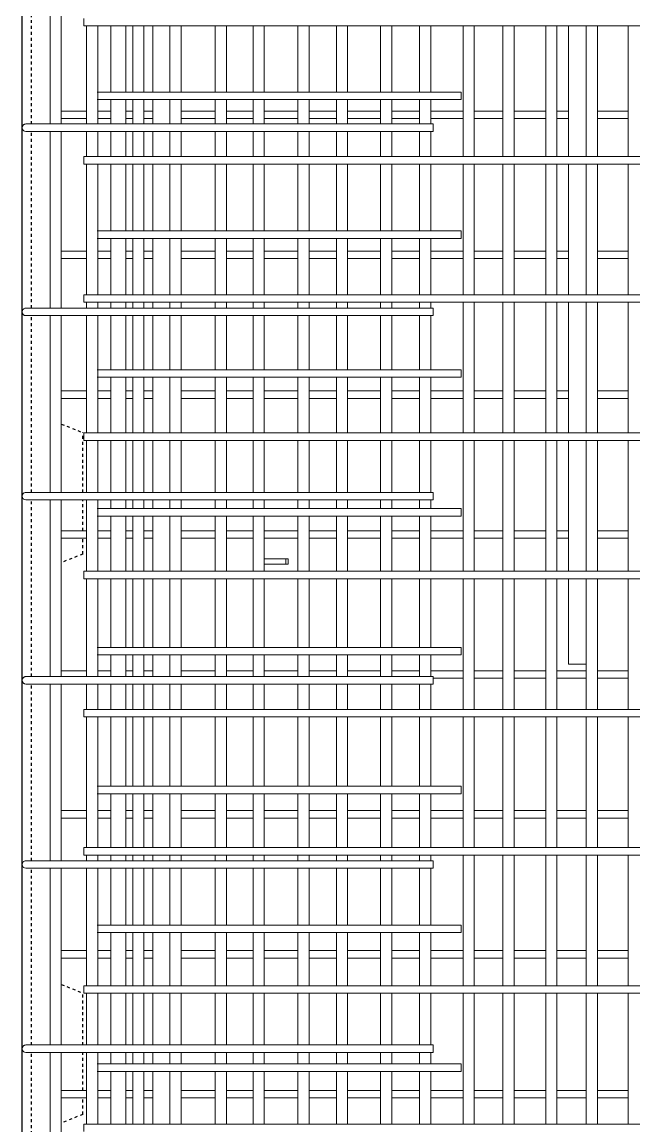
# Model space of a CAD drawing. Header units: millimetres. Extents: x -22025 to -1429, y -2879 to 29261.
# Drawn here: x -20245 to -19590, y 1601 to 2783 of the extents above; entities that cross this region are included whole.
import ezdxf

# ---------------------------------------------------------------- set-up
doc = ezdxf.new("R2010")
doc.units = ezdxf.units.MM
doc.linetypes.add('Dash', pattern=[6.36, 3.18, -3.18])
for name, color, linetype, lineweight in [('A-GENM', 13, 'Continuous', 18), ('A-WALL', 113, 'Continuous', 25), ('A-WALL-HDLN', 110, 'Dash', 25), ('S-RBAR', 171, 'Continuous', 18)]:
    doc.layers.add(name, color=color, linetype=linetype, lineweight=lineweight)

# ---------------------------------------------------------------- blocks, each defined once
blk = doc.blocks.new('RR spread anchor face based - RR-SA-1_4-160-V1-Elevation Front Copy 1')
at = {"layer": 'A-GENM'}
for p, q in [((-19985.3, -447), (-19962.1, -447)), ((-19962.1, -447), (-19959.6, -447)), ((-19962.1, -453), (-19962.1, -447)), ((-19959.6, -447), (-19959.6, -453)), ((-19962.1, -453), (-19985.3, -453)), ((-19959.6, -453), (-19962.1, -453))]:
    blk.add_line(p, q, dxfattribs=at)

msp = doc.modelspace()

# ---------------------------------------------------------------- linework, layer by layer
at = {"layer": 'A-WALL'}
msp.add_line((-20244.5695, -1395), (-20244.5695, 7660), dxfattribs=at)
at = {"layer": 'A-WALL-HDLN'}
for p, q in [((-20234.56692, 2673.44444), (-20234.56692, 2862.66667)), ((-20234.56692, 2476.22222), (-20234.56692, 2665.44444)), ((-20234.56692, 2279), (-20234.56692, 2468.22222)), ((-20202.5695, 2352.19023), (-20179.5695, 2342.99023)), ((-20179.5695, 2279), (-20179.5695, 2342.99023)), ((-20234.56692, 2081.77778), (-20234.56692, 2271)), ((-20179.5695, 2237.80277), (-20179.5695, 2271)), ((-20179.5695, 2212.99023), (-20179.5695, 2229.80277)), ((-20179.5695, 2212.99023), (-20202.5695, 2203.79023)), ((-20234.56692, 1884.55556), (-20234.56692, 2073.77778)), ((-20234.56692, 1687.33333), (-20234.56692, 1876.55556)), ((-20202.5695, 1752.19023), (-20179.5695, 1742.99023)), ((-20179.5695, 1687.33333), (-20179.5695, 1742.99023)), ((-20234.56692, 1490.11111), (-20234.56692, 1679.33333)), ((-20179.5695, 1638.66897), (-20179.5695, 1679.33333)), ((-20179.5695, 1612.99023), (-20179.5695, 1630.66897)), ((-20179.5695, 1612.99023), (-20202.5695, 1603.79023))]:
    msp.add_line(p, q, dxfattribs=at)
at = {"layer": 'S-RBAR'}
for p, q in [((-20214.5695, 2673.44444), (-20214.5695, 2862.66667)), ((-20202.5695, 2673.44444), (-20202.5695, 2862.66667)), ((-20178.38411, 2786.54098), (-20178.38411, 2778.54098)), ((-19004.5695, 2778.54098), (-20178.38411, 2778.54098)), ((-20175.5695, 2673.44444), (-20175.5695, 2778.54098)), ((-20163.5695, 2673.44444), (-20163.5695, 2778.54098)), ((-20149.5695, 2707.53967), (-20149.5695, 2778.54098)), ((-20133.5695, 2707.53967), (-20133.5695, 2778.54098)), ((-20126.14093, 2707.53967), (-20126.14093, 2778.54098)), ((-20114.14093, 2707.53967), (-20114.14093, 2778.54098)), ((-20104.5695, 2707.53967), (-20104.5695, 2778.54098)), ((-20086.41565, 2707.53967), (-20086.41565, 2778.54098)), ((-20074.41565, 2707.53967), (-20074.41565, 2778.54098)), ((-20037.71235, 2707.53967), (-20037.71235, 2778.54098)), ((-20025.71235, 2707.53967), (-20025.71235, 2778.54098)), ((-19997.26181, 2707.53967), (-19997.26181, 2778.54098)), ((-19985.26181, 2707.53967), (-19985.26181, 2778.54098)), ((-19949.28378, 2707.53967), (-19949.28378, 2778.54098)), ((-19937.28378, 2707.53967), (-19937.28378, 2778.54098)), ((-19908.10796, 2707.53967), (-19908.10796, 2778.54098)), ((-19896.10796, 2707.53967), (-19896.10796, 2778.54098)), ((-19860.85521, 2707.53967), (-19860.85521, 2778.54098)), ((-19848.85521, 2707.53967), (-19848.85521, 2778.54098)), ((-19818.95411, 2707.53967), (-19818.95411, 2778.54098)), ((-19806.95411, 2707.53967), (-19806.95411, 2778.54098)), ((-19772.42664, 2638.55738), (-19772.42664, 2778.54098)), ((-19760.42664, 2638.55738), (-19760.42664, 2778.54098)), ((-19729.80027, 2638.55738), (-19729.80027, 2778.54098)), ((-19717.80027, 2638.55738), (-19717.80027, 2778.54098)), ((-19683.99807, 2638.55738), (-19683.99807, 2778.54098)), ((-19671.99807, 2638.55738), (-19671.99807, 2778.54098)), ((-19659.679, 2778.54098), (-19659.679, 2638.55738)), ((-19640.64642, 2638.55738), (-19640.64642, 2778.54098)), ((-19628.64642, 2638.55738), (-19628.64642, 2778.54098)), ((-19595.5695, 2638.55738), (-19595.5695, 2778.54098)), ((-20164.07475, 2707.53967), (-20134.5695, 2707.53967)), ((-19774.5695, 2707.53967), (-20134.5695, 2707.53967)), ((-19774.5695, 2707.53967), (-19774.5695, 2699.53967)), ((-20164.07475, 2699.53967), (-20134.5695, 2699.53967)), ((-20149.5695, 2673.44444), (-20149.5695, 2699.53967)), ((-19774.5695, 2699.53967), (-20134.5695, 2699.53967)), ((-20133.5695, 2673.44444), (-20133.5695, 2699.53967)), ((-20126.14093, 2673.44444), (-20126.14093, 2699.53967)), ((-20114.14093, 2673.44444), (-20114.14093, 2699.53967)), ((-20104.5695, 2673.44444), (-20104.5695, 2699.53967)), ((-20086.41565, 2673.44444), (-20086.41565, 2699.53967)), ((-20074.41565, 2673.44444), (-20074.41565, 2699.53967)), ((-20037.71235, 2673.44444), (-20037.71235, 2699.53967)), ((-20025.71235, 2673.44444), (-20025.71235, 2699.53967)), ((-19997.26181, 2673.44444), (-19997.26181, 2699.53967)), ((-19985.26181, 2673.44444), (-19985.26181, 2699.53967)), ((-19949.28378, 2673.44444), (-19949.28378, 2699.53967)), ((-19937.28378, 2673.44444), (-19937.28378, 2699.53967)), ((-19908.10796, 2673.44444), (-19908.10796, 2699.53967)), ((-19896.10796, 2673.44444), (-19896.10796, 2699.53967)), ((-19860.85521, 2673.44444), (-19860.85521, 2699.53967)), ((-19848.85521, 2673.44444), (-19848.85521, 2699.53967)), ((-19818.95411, 2673.44444), (-19818.95411, 2699.53967)), ((-19806.95411, 2673.44444), (-19806.95411, 2699.53967)), ((-20175.77315, 2687.15311), (-20202.5695, 2687.15311)), ((-20149.5695, 2687.15311), (-20163.5695, 2687.15311)), ((-20126.14093, 2687.15311), (-20133.5695, 2687.15311)), ((-20104.5695, 2687.15311), (-20114.14093, 2687.15311)), ((-20037.71235, 2687.15311), (-20074.41565, 2687.15311)), ((-19997.26181, 2687.15311), (-20025.71235, 2687.15311)), ((-19949.28378, 2687.15311), (-19985.26181, 2687.15311)), ((-19908.10796, 2687.15311), (-19937.28378, 2687.15311)), ((-19860.85521, 2687.15311), (-19896.10796, 2687.15311)), ((-19818.95411, 2687.15311), (-19848.85521, 2687.15311)), ((-19772.42664, 2687.15311), (-19806.95411, 2687.15311)), ((-19729.80027, 2687.15311), (-19760.42664, 2687.15311)), ((-19683.99807, 2687.15311), (-19717.80027, 2687.15311)), ((-19659.679, 2687.15311), (-19671.99807, 2687.15311)), ((-19595.5695, 2687.15311), (-19628.64642, 2687.15311)), ((-20240.5695, 2673.44444), (-20220.5695, 2673.44444)), ((-19804.5695, 2673.44444), (-20220.5695, 2673.44444)), ((-20175.77315, 2679.15311), (-20202.5695, 2679.15311)), ((-20149.5695, 2679.15311), (-20163.5695, 2679.15311)), ((-20126.14093, 2679.15311), (-20133.5695, 2679.15311)), ((-20104.5695, 2679.15311), (-20114.14093, 2679.15311)), ((-20037.71235, 2679.15311), (-20074.41565, 2679.15311)), ((-19997.26181, 2679.15311), (-20025.71235, 2679.15311)), ((-19949.28378, 2679.15311), (-19985.26181, 2679.15311)), ((-19908.10796, 2679.15311), (-19937.28378, 2679.15311)), ((-19860.85521, 2679.15311), (-19896.10796, 2679.15311)), ((-19818.95411, 2679.15311), (-19848.85521, 2679.15311)), ((-19772.42664, 2679.15311), (-19806.95411, 2679.15311)), ((-19804.5695, 2673.44444), (-19804.5695, 2665.44444)), ((-19729.80027, 2679.15311), (-19760.42664, 2679.15311)), ((-19683.99807, 2679.15311), (-19717.80027, 2679.15311)), ((-19659.679, 2679.15311), (-19671.99807, 2679.15311)), ((-19595.5695, 2679.15311), (-19628.64642, 2679.15311)), ((-20240.5695, 2665.44444), (-20220.5695, 2665.44444)), ((-19804.5695, 2665.44444), (-20220.5695, 2665.44444)), ((-20214.5695, 2476.22222), (-20214.5695, 2665.44444)), ((-20202.5695, 2476.22222), (-20202.5695, 2665.44444)), ((-20175.5695, 2638.55738), (-20175.5695, 2665.44444)), ((-20163.5695, 2638.55738), (-20163.5695, 2665.44444)), ((-20149.5695, 2638.55738), (-20149.5695, 2665.44444)), ((-20133.5695, 2638.55738), (-20133.5695, 2665.44444)), ((-20126.14093, 2638.55738), (-20126.14093, 2665.44444)), ((-20114.14093, 2638.55738), (-20114.14093, 2665.44444)), ((-20104.5695, 2638.55738), (-20104.5695, 2665.44444)), ((-20086.41565, 2638.55738), (-20086.41565, 2665.44444)), ((-20074.41565, 2638.55738), (-20074.41565, 2665.44444)), ((-20037.71235, 2638.55738), (-20037.71235, 2665.44444)), ((-20025.71235, 2638.55738), (-20025.71235, 2665.44444)), ((-19997.26181, 2638.55738), (-19997.26181, 2665.44444)), ((-19985.26181, 2638.55738), (-19985.26181, 2665.44444)), ((-19949.28378, 2638.55738), (-19949.28378, 2665.44444)), ((-19937.28378, 2638.55738), (-19937.28378, 2665.44444)), ((-19908.10796, 2638.55738), (-19908.10796, 2665.44444)), ((-19896.10796, 2638.55738), (-19896.10796, 2665.44444)), ((-19860.85521, 2638.55738), (-19860.85521, 2665.44444)), ((-19848.85521, 2638.55738), (-19848.85521, 2665.44444)), ((-19818.95411, 2638.55738), (-19818.95411, 2665.44444)), ((-19806.95411, 2638.55738), (-19806.95411, 2665.44444)), ((-19004.5695, 2638.55738), (-20178.38411, 2638.55738)), ((-20178.38411, 2638.55738), (-20178.38411, 2630.55738)), ((-19004.5695, 2630.55738), (-20178.38411, 2630.55738)), ((-20175.5695, 2490.57377), (-20175.5695, 2630.55738)), ((-20163.5695, 2490.57377), (-20163.5695, 2630.55738)), ((-20149.5695, 2558.89854), (-20149.5695, 2630.55738)), ((-20133.5695, 2558.89854), (-20133.5695, 2630.55738)), ((-20126.14093, 2558.89854), (-20126.14093, 2630.55738)), ((-20114.14093, 2558.89854), (-20114.14093, 2630.55738)), ((-20104.5695, 2558.89854), (-20104.5695, 2630.55738)), ((-20086.41565, 2558.89854), (-20086.41565, 2630.55738)), ((-20074.41565, 2558.89854), (-20074.41565, 2630.55738)), ((-20037.71235, 2558.89854), (-20037.71235, 2630.55738)), ((-20025.71235, 2558.89854), (-20025.71235, 2630.55738)), ((-19997.26181, 2558.89854), (-19997.26181, 2630.55738)), ((-19985.26181, 2558.89854), (-19985.26181, 2630.55738)), ((-19949.28378, 2558.89854), (-19949.28378, 2630.55738)), ((-19937.28378, 2558.89854), (-19937.28378, 2630.55738)), ((-19908.10796, 2558.89854), (-19908.10796, 2630.55738)), ((-19896.10796, 2558.89854), (-19896.10796, 2630.55738)), ((-19860.85521, 2558.89854), (-19860.85521, 2630.55738)), ((-19848.85521, 2558.89854), (-19848.85521, 2630.55738)), ((-19818.95411, 2558.89854), (-19818.95411, 2630.55738)), ((-19806.95411, 2558.89854), (-19806.95411, 2630.55738)), ((-19772.42664, 2490.57377), (-19772.42664, 2630.55738)), ((-19760.42664, 2490.57377), (-19760.42664, 2630.55738)), ((-19729.80027, 2490.57377), (-19729.80027, 2630.55738)), ((-19717.80027, 2490.57377), (-19717.80027, 2630.55738)), ((-19683.99807, 2490.57377), (-19683.99807, 2630.55738)), ((-19671.99807, 2490.57377), (-19671.99807, 2630.55738)), ((-19659.679, 2630.55738), (-19659.679, 2490.57377)), ((-19640.64642, 2490.57377), (-19640.64642, 2630.55738)), ((-19628.64642, 2490.57377), (-19628.64642, 2630.55738)), ((-19595.5695, 2490.57377), (-19595.5695, 2630.55738)), ((-20164.07475, 2558.89854), (-20134.5695, 2558.89854)), ((-19774.5695, 2558.89854), (-20134.5695, 2558.89854)), ((-19774.5695, 2558.89854), (-19774.5695, 2550.89854)), ((-20164.07475, 2550.89854), (-20134.5695, 2550.89854)), ((-20149.5695, 2490.57377), (-20149.5695, 2550.89854)), ((-19774.5695, 2550.89854), (-20134.5695, 2550.89854)), ((-20133.5695, 2490.57377), (-20133.5695, 2550.89854)), ((-20126.14093, 2490.57377), (-20126.14093, 2550.89854)), ((-20114.14093, 2490.57377), (-20114.14093, 2550.89854)), ((-20104.5695, 2490.57377), (-20104.5695, 2550.89854)), ((-20086.41565, 2490.57377), (-20086.41565, 2550.89854)), ((-20074.41565, 2490.57377), (-20074.41565, 2550.89854)), ((-20037.71235, 2490.57377), (-20037.71235, 2550.89854)), ((-20025.71235, 2490.57377), (-20025.71235, 2550.89854)), ((-19997.26181, 2490.57377), (-19997.26181, 2550.89854)), ((-19985.26181, 2490.57377), (-19985.26181, 2550.89854)), ((-19949.28378, 2490.57377), (-19949.28378, 2550.89854)), ((-19937.28378, 2490.57377), (-19937.28378, 2550.89854)), ((-19908.10796, 2490.57377), (-19908.10796, 2550.89854)), ((-19896.10796, 2490.57377), (-19896.10796, 2550.89854)), ((-19860.85521, 2490.57377), (-19860.85521, 2550.89854)), ((-19848.85521, 2490.57377), (-19848.85521, 2550.89854)), ((-19818.95411, 2490.57377), (-19818.95411, 2550.89854)), ((-19806.95411, 2490.57377), (-19806.95411, 2550.89854)), ((-20175.77315, 2537.36966), (-20202.5695, 2537.36966)), ((-20175.77315, 2529.36966), (-20202.5695, 2529.36966)), ((-20149.5695, 2537.36966), (-20163.5695, 2537.36966)), ((-20149.5695, 2529.36966), (-20163.5695, 2529.36966)), ((-20126.14093, 2537.36966), (-20133.5695, 2537.36966)), ((-20126.14093, 2529.36966), (-20133.5695, 2529.36966)), ((-20104.5695, 2537.36966), (-20114.14093, 2537.36966)), ((-20104.5695, 2529.36966), (-20114.14093, 2529.36966)), ((-20037.71235, 2537.36966), (-20074.41565, 2537.36966)), ((-20037.71235, 2529.36966), (-20074.41565, 2529.36966)), ((-19997.26181, 2537.36966), (-20025.71235, 2537.36966)), ((-19997.26181, 2529.36966), (-20025.71235, 2529.36966)), ((-19949.28378, 2537.36966), (-19985.26181, 2537.36966)), ((-19949.28378, 2529.36966), (-19985.26181, 2529.36966)), ((-19908.10796, 2537.36966), (-19937.28378, 2537.36966)), ((-19908.10796, 2529.36966), (-19937.28378, 2529.36966)), ((-19860.85521, 2537.36966), (-19896.10796, 2537.36966)), ((-19860.85521, 2529.36966), (-19896.10796, 2529.36966)), ((-19818.95411, 2537.36966), (-19848.85521, 2537.36966)), ((-19818.95411, 2529.36966), (-19848.85521, 2529.36966)), ((-19772.42664, 2537.36966), (-19806.95411, 2537.36966)), ((-19772.42664, 2529.36966), (-19806.95411, 2529.36966)), ((-19729.80027, 2537.36966), (-19760.42664, 2537.36966)), ((-19729.80027, 2529.36966), (-19760.42664, 2529.36966)), ((-19683.99807, 2537.36966), (-19717.80027, 2537.36966)), ((-19683.99807, 2529.36966), (-19717.80027, 2529.36966)), ((-19659.679, 2537.36966), (-19671.99807, 2537.36966)), ((-19659.679, 2529.36966), (-19671.99807, 2529.36966)), ((-19595.5695, 2537.36966), (-19628.64642, 2537.36966)), ((-19595.5695, 2529.36966), (-19628.64642, 2529.36966)), ((-19004.5695, 2490.57377), (-20178.38411, 2490.57377)), ((-20178.38411, 2490.57377), (-20178.38411, 2482.57377)), ((-19004.5695, 2482.57377), (-20178.38411, 2482.57377)), ((-20175.5695, 2476.22222), (-20175.5695, 2482.57377)), ((-20163.5695, 2476.22222), (-20163.5695, 2482.57377)), ((-20149.5695, 2476.22222), (-20149.5695, 2482.57377)), ((-20133.5695, 2476.22222), (-20133.5695, 2482.57377)), ((-20126.14093, 2476.22222), (-20126.14093, 2482.57377)), ((-20114.14093, 2476.22222), (-20114.14093, 2482.57377)), ((-20104.5695, 2476.22222), (-20104.5695, 2482.57377)), ((-20086.41565, 2476.22222), (-20086.41565, 2482.57377)), ((-20074.41565, 2476.22222), (-20074.41565, 2482.57377)), ((-20037.71235, 2476.22222), (-20037.71235, 2482.57377)), ((-20025.71235, 2476.22222), (-20025.71235, 2482.57377)), ((-19997.26181, 2476.22222), (-19997.26181, 2482.57377)), ((-19985.26181, 2476.22222), (-19985.26181, 2482.57377)), ((-19949.28378, 2476.22222), (-19949.28378, 2482.57377)), ((-19937.28378, 2476.22222), (-19937.28378, 2482.57377)), ((-19908.10796, 2476.22222), (-19908.10796, 2482.57377)), ((-19896.10796, 2476.22222), (-19896.10796, 2482.57377)), ((-19860.85521, 2476.22222), (-19860.85521, 2482.57377)), ((-19848.85521, 2476.22222), (-19848.85521, 2482.57377)), ((-19818.95411, 2476.22222), (-19818.95411, 2482.57377)), ((-19806.95411, 2476.22222), (-19806.95411, 2482.57377)), ((-19772.42664, 2342.59016), (-19772.42664, 2482.57377)), ((-19760.42664, 2342.59016), (-19760.42664, 2482.57377)), ((-19729.80027, 2342.59016), (-19729.80027, 2482.57377)), ((-19717.80027, 2342.59016), (-19717.80027, 2482.57377)), ((-19683.99807, 2342.59016), (-19683.99807, 2482.57377)), ((-19671.99807, 2342.59016), (-19671.99807, 2482.57377)), ((-19659.679, 2482.57377), (-19659.679, 2342.59016)), ((-19640.64642, 2342.59016), (-19640.64642, 2482.57377)), ((-19628.64642, 2342.59016), (-19628.64642, 2482.57377)), ((-19595.5695, 2342.59016), (-19595.5695, 2482.57377)), ((-20240.5695, 2476.22222), (-20220.5695, 2476.22222)), ((-19804.5695, 2476.22222), (-20220.5695, 2476.22222)), ((-19804.5695, 2476.22222), (-19804.5695, 2468.22222)), ((-20240.5695, 2468.22222), (-20220.5695, 2468.22222)), ((-19804.5695, 2468.22222), (-20220.5695, 2468.22222)), ((-20214.5695, 2279), (-20214.5695, 2468.22222)), ((-20202.5695, 2279), (-20202.5695, 2468.22222)), ((-20175.5695, 2342.59016), (-20175.5695, 2468.22222)), ((-20163.5695, 2342.59016), (-20163.5695, 2468.22222)), ((-20149.5695, 2410.25741), (-20149.5695, 2468.22222)), ((-20133.5695, 2410.25741), (-20133.5695, 2468.22222)), ((-20126.14093, 2410.25741), (-20126.14093, 2468.22222)), ((-20114.14093, 2410.25741), (-20114.14093, 2468.22222)), ((-20104.5695, 2410.25741), (-20104.5695, 2468.22222)), ((-20086.41565, 2410.25741), (-20086.41565, 2468.22222)), ((-20074.41565, 2410.25741), (-20074.41565, 2468.22222)), ((-20037.71235, 2410.25741), (-20037.71235, 2468.22222)), ((-20025.71235, 2410.25741), (-20025.71235, 2468.22222)), ((-19997.26181, 2410.25741), (-19997.26181, 2468.22222)), ((-19985.26181, 2410.25741), (-19985.26181, 2468.22222)), ((-19949.28378, 2410.25741), (-19949.28378, 2468.22222)), ((-19937.28378, 2410.25741), (-19937.28378, 2468.22222)), ((-19908.10796, 2410.25741), (-19908.10796, 2468.22222)), ((-19896.10796, 2410.25741), (-19896.10796, 2468.22222)), ((-19860.85521, 2410.25741), (-19860.85521, 2468.22222)), ((-19848.85521, 2410.25741), (-19848.85521, 2468.22222)), ((-19818.95411, 2410.25741), (-19818.95411, 2468.22222)), ((-19806.95411, 2410.25741), (-19806.95411, 2468.22222)), ((-20164.07475, 2410.25741), (-20134.5695, 2410.25741)), ((-20164.07475, 2402.25741), (-20134.5695, 2402.25741)), ((-20149.5695, 2342.59016), (-20149.5695, 2402.25741)), ((-19774.5695, 2410.25741), (-20134.5695, 2410.25741)), ((-19774.5695, 2402.25741), (-20134.5695, 2402.25741)), ((-20133.5695, 2342.59016), (-20133.5695, 2402.25741)), ((-20126.14093, 2342.59016), (-20126.14093, 2402.25741)), ((-20114.14093, 2342.59016), (-20114.14093, 2402.25741)), ((-20104.5695, 2342.59016), (-20104.5695, 2402.25741)), ((-20086.41565, 2342.59016), (-20086.41565, 2402.25741)), ((-20074.41565, 2342.59016), (-20074.41565, 2402.25741)), ((-20037.71235, 2342.59016), (-20037.71235, 2402.25741)), ((-20025.71235, 2342.59016), (-20025.71235, 2402.25741)), ((-19997.26181, 2342.59016), (-19997.26181, 2402.25741)), ((-19985.26181, 2342.59016), (-19985.26181, 2402.25741)), ((-19949.28378, 2342.59016), (-19949.28378, 2402.25741)), ((-19937.28378, 2342.59016), (-19937.28378, 2402.25741)), ((-19908.10796, 2342.59016), (-19908.10796, 2402.25741)), ((-19896.10796, 2342.59016), (-19896.10796, 2402.25741)), ((-19860.85521, 2342.59016), (-19860.85521, 2402.25741)), ((-19848.85521, 2342.59016), (-19848.85521, 2402.25741)), ((-19818.95411, 2342.59016), (-19818.95411, 2402.25741)), ((-19806.95411, 2342.59016), (-19806.95411, 2402.25741)), ((-19774.5695, 2410.25741), (-19774.5695, 2402.25741)), ((-20175.77315, 2387.58621), (-20202.5695, 2387.58621)), ((-20149.5695, 2387.58621), (-20163.5695, 2387.58621)), ((-20126.14093, 2387.58621), (-20133.5695, 2387.58621)), ((-20104.5695, 2387.58621), (-20114.14093, 2387.58621)), ((-20037.71235, 2387.58621), (-20074.41565, 2387.58621)), ((-19997.26181, 2387.58621), (-20025.71235, 2387.58621)), ((-19949.28378, 2387.58621), (-19985.26181, 2387.58621)), ((-19908.10796, 2387.58621), (-19937.28378, 2387.58621)), ((-19860.85521, 2387.58621), (-19896.10796, 2387.58621)), ((-19818.95411, 2387.58621), (-19848.85521, 2387.58621)), ((-19772.42664, 2387.58621), (-19806.95411, 2387.58621)), ((-19729.80027, 2387.58621), (-19760.42664, 2387.58621)), ((-19683.99807, 2387.58621), (-19717.80027, 2387.58621)), ((-19659.679, 2387.58621), (-19671.99807, 2387.58621)), ((-19595.5695, 2387.58621), (-19628.64642, 2387.58621)), ((-20175.77315, 2379.58621), (-20202.5695, 2379.58621)), ((-20149.5695, 2379.58621), (-20163.5695, 2379.58621)), ((-20126.14093, 2379.58621), (-20133.5695, 2379.58621)), ((-20104.5695, 2379.58621), (-20114.14093, 2379.58621)), ((-20037.71235, 2379.58621), (-20074.41565, 2379.58621)), ((-19997.26181, 2379.58621), (-20025.71235, 2379.58621)), ((-19949.28378, 2379.58621), (-19985.26181, 2379.58621)), ((-19908.10796, 2379.58621), (-19937.28378, 2379.58621)), ((-19860.85521, 2379.58621), (-19896.10796, 2379.58621)), ((-19818.95411, 2379.58621), (-19848.85521, 2379.58621)), ((-19772.42664, 2379.58621), (-19806.95411, 2379.58621)), ((-19729.80027, 2379.58621), (-19760.42664, 2379.58621)), ((-19683.99807, 2379.58621), (-19717.80027, 2379.58621)), ((-19659.679, 2379.58621), (-19671.99807, 2379.58621)), ((-19595.5695, 2379.58621), (-19628.64642, 2379.58621)), ((-19004.5695, 2342.59016), (-20178.38411, 2342.59016)), ((-20178.38411, 2342.59016), (-20178.38411, 2334.59016)), ((-19004.5695, 2334.59016), (-20178.38411, 2334.59016)), ((-20175.5695, 2279), (-20175.5695, 2334.59016)), ((-20163.5695, 2279), (-20163.5695, 2334.59016)), ((-20149.5695, 2279), (-20149.5695, 2334.59016)), ((-20133.5695, 2279), (-20133.5695, 2334.59016)), ((-20126.14093, 2279), (-20126.14093, 2334.59016)), ((-20114.14093, 2279), (-20114.14093, 2334.59016)), ((-20104.5695, 2279), (-20104.5695, 2334.59016)), ((-20086.41565, 2279), (-20086.41565, 2334.59016)), ((-20074.41565, 2279), (-20074.41565, 2334.59016)), ((-20037.71235, 2279), (-20037.71235, 2334.59016)), ((-20025.71235, 2279), (-20025.71235, 2334.59016)), ((-19997.26181, 2279), (-19997.26181, 2334.59016)), ((-19985.26181, 2279), (-19985.26181, 2334.59016)), ((-19949.28378, 2279), (-19949.28378, 2334.59016)), ((-19937.28378, 2279), (-19937.28378, 2334.59016)), ((-19908.10796, 2279), (-19908.10796, 2334.59016)), ((-19896.10796, 2279), (-19896.10796, 2334.59016)), ((-19860.85521, 2279), (-19860.85521, 2334.59016)), ((-19848.85521, 2279), (-19848.85521, 2334.59016)), ((-19818.95411, 2279), (-19818.95411, 2334.59016)), ((-19806.95411, 2279), (-19806.95411, 2334.59016)), ((-19772.42664, 2194.60656), (-19772.42664, 2334.59016)), ((-19760.42664, 2194.60656), (-19760.42664, 2334.59016)), ((-19729.80027, 2194.60656), (-19729.80027, 2334.59016)), ((-19717.80027, 2194.60656), (-19717.80027, 2334.59016)), ((-19683.99807, 2194.60656), (-19683.99807, 2334.59016)), ((-19671.99807, 2194.60656), (-19671.99807, 2334.59016)), ((-19659.679, 2334.59016), (-19659.679, 2194.60656)), ((-19640.64642, 2194.60656), (-19640.64642, 2334.59016)), ((-19628.64642, 2194.60656), (-19628.64642, 2334.59016)), ((-19595.5695, 2194.60656), (-19595.5695, 2334.59016)), ((-20240.5695, 2279), (-20220.5695, 2279)), ((-20240.5695, 2271), (-20220.5695, 2271)), ((-19804.5695, 2279), (-20220.5695, 2279)), ((-19804.5695, 2271), (-20220.5695, 2271)), ((-20214.5695, 2081.77778), (-20214.5695, 2271)), ((-20202.5695, 2081.77778), (-20202.5695, 2271)), ((-20175.5695, 2194.60656), (-20175.5695, 2271)), ((-20163.5695, 2194.60656), (-20163.5695, 2271)), ((-20149.5695, 2261.61629), (-20149.5695, 2271)), ((-20133.5695, 2261.61629), (-20133.5695, 2271)), ((-20126.14093, 2261.61629), (-20126.14093, 2271)), ((-20114.14093, 2261.61629), (-20114.14093, 2271)), ((-20104.5695, 2261.61629), (-20104.5695, 2271)), ((-20086.41565, 2261.61629), (-20086.41565, 2271)), ((-20074.41565, 2261.61629), (-20074.41565, 2271)), ((-20037.71235, 2261.61629), (-20037.71235, 2271)), ((-20025.71235, 2261.61629), (-20025.71235, 2271)), ((-19997.26181, 2261.61629), (-19997.26181, 2271)), ((-19985.26181, 2261.61629), (-19985.26181, 2271)), ((-19949.28378, 2261.61629), (-19949.28378, 2271)), ((-19937.28378, 2261.61629), (-19937.28378, 2271)), ((-19908.10796, 2261.61629), (-19908.10796, 2271)), ((-19896.10796, 2261.61629), (-19896.10796, 2271)), ((-19860.85521, 2261.61629), (-19860.85521, 2271)), ((-19848.85521, 2261.61629), (-19848.85521, 2271)), ((-19818.95411, 2261.61629), (-19818.95411, 2271)), ((-19806.95411, 2261.61629), (-19806.95411, 2271)), ((-19804.5695, 2279), (-19804.5695, 2271)), ((-20164.07475, 2261.61629), (-20134.5695, 2261.61629)), ((-19774.5695, 2261.61629), (-20134.5695, 2261.61629)), ((-19774.5695, 2261.61629), (-19774.5695, 2253.61629)), ((-20164.07475, 2253.61629), (-20134.5695, 2253.61629)), ((-20149.5695, 2194.60656), (-20149.5695, 2253.61629)), ((-19774.5695, 2253.61629), (-20134.5695, 2253.61629)), ((-20133.5695, 2194.60656), (-20133.5695, 2253.61629)), ((-20126.14093, 2194.60656), (-20126.14093, 2253.61629)), ((-20114.14093, 2194.60656), (-20114.14093, 2253.61629)), ((-20104.5695, 2194.60656), (-20104.5695, 2253.61629)), ((-20086.41565, 2194.60656), (-20086.41565, 2253.61629)), ((-20074.41565, 2194.60656), (-20074.41565, 2253.61629)), ((-20037.71235, 2194.60656), (-20037.71235, 2253.61629)), ((-20025.71235, 2194.60656), (-20025.71235, 2253.61629)), ((-19997.26181, 2194.60656), (-19997.26181, 2253.61629)), ((-19985.26181, 2194.60656), (-19985.26181, 2253.61629)), ((-19949.28378, 2194.60656), (-19949.28378, 2253.61629)), ((-19937.28378, 2194.60656), (-19937.28378, 2253.61629)), ((-19908.10796, 2194.60656), (-19908.10796, 2253.61629)), ((-19896.10796, 2194.60656), (-19896.10796, 2253.61629)), ((-19860.85521, 2194.60656), (-19860.85521, 2253.61629)), ((-19848.85521, 2194.60656), (-19848.85521, 2253.61629)), ((-19818.95411, 2194.60656), (-19818.95411, 2253.61629)), ((-19806.95411, 2194.60656), (-19806.95411, 2253.61629)), ((-20175.77315, 2237.80277), (-20202.5695, 2237.80277)), ((-20149.5695, 2237.80277), (-20163.5695, 2237.80277)), ((-20126.14093, 2237.80277), (-20133.5695, 2237.80277)), ((-20104.5695, 2237.80277), (-20114.14093, 2237.80277)), ((-20037.71235, 2237.80277), (-20074.41565, 2237.80277)), ((-19997.26181, 2237.80277), (-20025.71235, 2237.80277)), ((-19949.28378, 2237.80277), (-19985.26181, 2237.80277)), ((-19908.10796, 2237.80277), (-19937.28378, 2237.80277)), ((-19860.85521, 2237.80277), (-19896.10796, 2237.80277)), ((-19818.95411, 2237.80277), (-19848.85521, 2237.80277)), ((-19772.42664, 2237.80277), (-19806.95411, 2237.80277)), ((-19729.80027, 2237.80277), (-19760.42664, 2237.80277)), ((-19683.99807, 2237.80277), (-19717.80027, 2237.80277)), ((-19659.679, 2237.80277), (-19671.99807, 2237.80277)), ((-19595.5695, 2237.80277), (-19628.64642, 2237.80277)), ((-20175.77315, 2229.80277), (-20202.5695, 2229.80277)), ((-20149.5695, 2229.80277), (-20163.5695, 2229.80277)), ((-20126.14093, 2229.80277), (-20133.5695, 2229.80277)), ((-20104.5695, 2229.80277), (-20114.14093, 2229.80277)), ((-20037.71235, 2229.80277), (-20074.41565, 2229.80277)), ((-19997.26181, 2229.80277), (-20025.71235, 2229.80277)), ((-19949.28378, 2229.80277), (-19985.26181, 2229.80277)), ((-19908.10796, 2229.80277), (-19937.28378, 2229.80277)), ((-19860.85521, 2229.80277), (-19896.10796, 2229.80277)), ((-19818.95411, 2229.80277), (-19848.85521, 2229.80277)), ((-19772.42664, 2229.80277), (-19806.95411, 2229.80277)), ((-19729.80027, 2229.80277), (-19760.42664, 2229.80277)), ((-19683.99807, 2229.80277), (-19717.80027, 2229.80277)), ((-19659.679, 2229.80277), (-19671.99807, 2229.80277)), ((-19595.5695, 2229.80277), (-19628.64642, 2229.80277)), ((-19004.5695, 2194.60656), (-20178.38411, 2194.60656)), ((-20178.38411, 2194.60656), (-20178.38411, 2186.60656)), ((-19004.5695, 2186.60656), (-20178.38411, 2186.60656)), ((-20175.5695, 2081.77778), (-20175.5695, 2186.60656)), ((-20163.5695, 2081.77778), (-20163.5695, 2186.60656)), ((-20149.5695, 2112.97516), (-20149.5695, 2186.60656)), ((-20133.5695, 2112.97516), (-20133.5695, 2186.60656)), ((-20126.14093, 2112.97516), (-20126.14093, 2186.60656)), ((-20114.14093, 2112.97516), (-20114.14093, 2186.60656)), ((-20104.5695, 2112.97516), (-20104.5695, 2186.60656)), ((-20086.41565, 2112.97516), (-20086.41565, 2186.60656)), ((-20074.41565, 2112.97516), (-20074.41565, 2186.60656)), ((-20037.71235, 2112.97516), (-20037.71235, 2186.60656)), ((-20025.71235, 2112.97516), (-20025.71235, 2186.60656)), ((-19997.26181, 2112.97516), (-19997.26181, 2186.60656)), ((-19985.26181, 2112.97516), (-19985.26181, 2186.60656)), ((-19949.28378, 2112.97516), (-19949.28378, 2186.60656)), ((-19937.28378, 2112.97516), (-19937.28378, 2186.60656)), ((-19908.10796, 2112.97516), (-19908.10796, 2186.60656)), ((-19896.10796, 2112.97516), (-19896.10796, 2186.60656)), ((-19860.85521, 2112.97516), (-19860.85521, 2186.60656)), ((-19848.85521, 2112.97516), (-19848.85521, 2186.60656)), ((-19818.95411, 2112.97516), (-19818.95411, 2186.60656)), ((-19806.95411, 2112.97516), (-19806.95411, 2186.60656)), ((-19772.42664, 2046.62295), (-19772.42664, 2186.60656)), ((-19760.42664, 2046.62295), (-19760.42664, 2186.60656)), ((-19729.80027, 2046.62295), (-19729.80027, 2186.60656)), ((-19717.80027, 2046.62295), (-19717.80027, 2186.60656)), ((-19683.99807, 2046.62295), (-19683.99807, 2186.60656)), ((-19671.99807, 2046.62295), (-19671.99807, 2186.60656)), ((-19659.679, 2186.60656), (-19659.679, 2095)), ((-19640.64642, 2046.62295), (-19640.64642, 2186.60656)), ((-19628.64642, 2046.62295), (-19628.64642, 2186.60656)), ((-19595.5695, 2046.62295), (-19595.5695, 2186.60656)), ((-20164.07475, 2112.97516), (-20134.5695, 2112.97516)), ((-20164.07475, 2104.97516), (-20134.5695, 2104.97516)), ((-20149.5695, 2081.77778), (-20149.5695, 2104.97516)), ((-19774.5695, 2112.97516), (-20134.5695, 2112.97516)), ((-19774.5695, 2104.97516), (-20134.5695, 2104.97516)), ((-20133.5695, 2081.77778), (-20133.5695, 2104.97516)), ((-20126.14093, 2081.77778), (-20126.14093, 2104.97516)), ((-20114.14093, 2081.77778), (-20114.14093, 2104.97516)), ((-20104.5695, 2081.77778), (-20104.5695, 2104.97516)), ((-20086.41565, 2081.77778), (-20086.41565, 2104.97516)), ((-20074.41565, 2081.77778), (-20074.41565, 2104.97516)), ((-20037.71235, 2081.77778), (-20037.71235, 2104.97516)), ((-20025.71235, 2081.77778), (-20025.71235, 2104.97516)), ((-19997.26181, 2081.77778), (-19997.26181, 2104.97516)), ((-19985.26181, 2081.77778), (-19985.26181, 2104.97516)), ((-19949.28378, 2081.77778), (-19949.28378, 2104.97516)), ((-19937.28378, 2081.77778), (-19937.28378, 2104.97516)), ((-19908.10796, 2081.77778), (-19908.10796, 2104.97516)), ((-19896.10796, 2081.77778), (-19896.10796, 2104.97516)), ((-19860.85521, 2081.77778), (-19860.85521, 2104.97516)), ((-19848.85521, 2081.77778), (-19848.85521, 2104.97516)), ((-19818.95411, 2081.77778), (-19818.95411, 2104.97516)), ((-19806.95411, 2081.77778), (-19806.95411, 2104.97516)), ((-19774.5695, 2112.97516), (-19774.5695, 2104.97516)), ((-19659.679, 2095), (-19640.64642, 2095)), ((-20240.5695, 2081.77778), (-20220.5695, 2081.77778)), ((-19804.5695, 2081.77778), (-20220.5695, 2081.77778)), ((-20175.77315, 2088.01932), (-20202.5695, 2088.01932)), ((-20149.5695, 2088.01932), (-20163.5695, 2088.01932)), ((-20126.14093, 2088.01932), (-20133.5695, 2088.01932)), ((-20104.5695, 2088.01932), (-20114.14093, 2088.01932)), ((-20037.71235, 2088.01932), (-20074.41565, 2088.01932)), ((-19997.26181, 2088.01932), (-20025.71235, 2088.01932)), ((-19949.28378, 2088.01932), (-19985.26181, 2088.01932)), ((-19908.10796, 2088.01932), (-19937.28378, 2088.01932)), ((-19860.85521, 2088.01932), (-19896.10796, 2088.01932)), ((-19818.95411, 2088.01932), (-19848.85521, 2088.01932)), ((-19772.42664, 2088.01932), (-19806.95411, 2088.01932)), ((-19804.5695, 2081.77778), (-19804.5695, 2073.77778)), ((-19729.80027, 2088.01932), (-19760.42664, 2088.01932)), ((-19683.99807, 2088.01932), (-19717.80027, 2088.01932)), ((-19640.64642, 2088.01932), (-19671.99807, 2088.01932)), ((-19595.5695, 2088.01932), (-19628.64642, 2088.01932)), ((-20240.5695, 2073.77778), (-20220.5695, 2073.77778)), ((-19804.5695, 2073.77778), (-20220.5695, 2073.77778)), ((-20214.5695, 1884.55556), (-20214.5695, 2073.77778)), ((-20202.5695, 1884.55556), (-20202.5695, 2073.77778)), ((-20175.5695, 2046.62295), (-20175.5695, 2073.77778)), ((-20163.5695, 2046.62295), (-20163.5695, 2073.77778)), ((-20149.5695, 2046.62295), (-20149.5695, 2073.77778)), ((-20133.5695, 2046.62295), (-20133.5695, 2073.77778)), ((-20126.14093, 2046.62295), (-20126.14093, 2073.77778)), ((-20114.14093, 2046.62295), (-20114.14093, 2073.77778)), ((-20104.5695, 2046.62295), (-20104.5695, 2073.77778)), ((-20086.41565, 2046.62295), (-20086.41565, 2073.77778)), ((-20074.41565, 2046.62295), (-20074.41565, 2073.77778)), ((-20037.71235, 2046.62295), (-20037.71235, 2073.77778)), ((-20025.71235, 2046.62295), (-20025.71235, 2073.77778)), ((-19997.26181, 2046.62295), (-19997.26181, 2073.77778)), ((-19985.26181, 2046.62295), (-19985.26181, 2073.77778)), ((-19949.28378, 2046.62295), (-19949.28378, 2073.77778)), ((-19937.28378, 2046.62295), (-19937.28378, 2073.77778)), ((-19908.10796, 2046.62295), (-19908.10796, 2073.77778)), ((-19896.10796, 2046.62295), (-19896.10796, 2073.77778)), ((-19860.85521, 2046.62295), (-19860.85521, 2073.77778)), ((-19848.85521, 2046.62295), (-19848.85521, 2073.77778)), ((-19818.95411, 2046.62295), (-19818.95411, 2073.77778)), ((-19806.95411, 2046.62295), (-19806.95411, 2073.77778)), ((-19772.42664, 2080.01932), (-19804.5695, 2080.01932)), ((-19729.80027, 2080.01932), (-19760.42664, 2080.01932)), ((-19683.99807, 2080.01932), (-19717.80027, 2080.01932)), ((-19640.64642, 2080.01932), (-19671.99807, 2080.01932)), ((-19595.5695, 2080.01932), (-19628.64642, 2080.01932)), ((-19004.5695, 2046.62295), (-20178.38411, 2046.62295)), ((-20178.38411, 2046.62295), (-20178.38411, 2038.62295)), ((-19004.5695, 2038.62295), (-20178.38411, 2038.62295)), ((-20175.5695, 1898.63934), (-20175.5695, 2038.62295)), ((-20163.5695, 1898.63934), (-20163.5695, 2038.62295)), ((-20149.5695, 1964.33403), (-20149.5695, 2038.62295)), ((-20133.5695, 1964.33403), (-20133.5695, 2038.62295)), ((-20126.14093, 1964.33403), (-20126.14093, 2038.62295)), ((-20114.14093, 1964.33403), (-20114.14093, 2038.62295)), ((-20104.5695, 1964.33403), (-20104.5695, 2038.62295)), ((-20086.41565, 1964.33403), (-20086.41565, 2038.62295)), ((-20074.41565, 1964.33403), (-20074.41565, 2038.62295)), ((-20037.71235, 1964.33403), (-20037.71235, 2038.62295)), ((-20025.71235, 1964.33403), (-20025.71235, 2038.62295)), ((-19997.26181, 1964.33403), (-19997.26181, 2038.62295)), ((-19985.26181, 1964.33403), (-19985.26181, 2038.62295)), ((-19949.28378, 1964.33403), (-19949.28378, 2038.62295)), ((-19937.28378, 1964.33403), (-19937.28378, 2038.62295)), ((-19908.10796, 1964.33403), (-19908.10796, 2038.62295)), ((-19896.10796, 1964.33403), (-19896.10796, 2038.62295)), ((-19860.85521, 1964.33403), (-19860.85521, 2038.62295)), ((-19848.85521, 1964.33403), (-19848.85521, 2038.62295)), ((-19818.95411, 1964.33403), (-19818.95411, 2038.62295)), ((-19806.95411, 1964.33403), (-19806.95411, 2038.62295)), ((-19772.42664, 1898.63934), (-19772.42664, 2038.62295)), ((-19760.42664, 1898.63934), (-19760.42664, 2038.62295)), ((-19729.80027, 1898.63934), (-19729.80027, 2038.62295)), ((-19717.80027, 1898.63934), (-19717.80027, 2038.62295)), ((-19683.99807, 1898.63934), (-19683.99807, 2038.62295)), ((-19671.99807, 1898.63934), (-19671.99807, 2038.62295)), ((-19640.64642, 1898.63934), (-19640.64642, 2038.62295)), ((-19628.64642, 1898.63934), (-19628.64642, 2038.62295)), ((-19595.5695, 1898.63934), (-19595.5695, 2038.62295)), ((-20164.07475, 1964.33403), (-20134.5695, 1964.33403)), ((-19774.5695, 1964.33403), (-20134.5695, 1964.33403)), ((-19774.5695, 1964.33403), (-19774.5695, 1956.33403)), ((-20164.07475, 1956.33403), (-20134.5695, 1956.33403)), ((-20149.5695, 1898.63934), (-20149.5695, 1956.33403)), ((-19774.5695, 1956.33403), (-20134.5695, 1956.33403)), ((-20133.5695, 1898.63934), (-20133.5695, 1956.33403)), ((-20126.14093, 1898.63934), (-20126.14093, 1956.33403)), ((-20114.14093, 1898.63934), (-20114.14093, 1956.33403)), ((-20104.5695, 1898.63934), (-20104.5695, 1956.33403)), ((-20086.41565, 1898.63934), (-20086.41565, 1956.33403)), ((-20074.41565, 1898.63934), (-20074.41565, 1956.33403)), ((-20037.71235, 1898.63934), (-20037.71235, 1956.33403)), ((-20025.71235, 1898.63934), (-20025.71235, 1956.33403)), ((-19997.26181, 1898.63934), (-19997.26181, 1956.33403)), ((-19985.26181, 1898.63934), (-19985.26181, 1956.33403)), ((-19949.28378, 1898.63934), (-19949.28378, 1956.33403)), ((-19937.28378, 1898.63934), (-19937.28378, 1956.33403)), ((-19908.10796, 1898.63934), (-19908.10796, 1956.33403)), ((-19896.10796, 1898.63934), (-19896.10796, 1956.33403)), ((-19860.85521, 1898.63934), (-19860.85521, 1956.33403)), ((-19848.85521, 1898.63934), (-19848.85521, 1956.33403)), ((-19818.95411, 1898.63934), (-19818.95411, 1956.33403)), ((-19806.95411, 1898.63934), (-19806.95411, 1956.33403)), ((-20175.77315, 1938.23587), (-20202.5695, 1938.23587)), ((-20175.77315, 1930.23587), (-20202.5695, 1930.23587)), ((-20149.5695, 1938.23587), (-20163.5695, 1938.23587)), ((-20149.5695, 1930.23587), (-20163.5695, 1930.23587)), ((-20126.14093, 1938.23587), (-20133.5695, 1938.23587)), ((-20126.14093, 1930.23587), (-20133.5695, 1930.23587)), ((-20104.5695, 1938.23587), (-20114.14093, 1938.23587)), ((-20104.5695, 1930.23587), (-20114.14093, 1930.23587)), ((-20037.71235, 1938.23587), (-20074.41565, 1938.23587)), ((-20037.71235, 1930.23587), (-20074.41565, 1930.23587)), ((-19997.26181, 1938.23587), (-20025.71235, 1938.23587)), ((-19997.26181, 1930.23587), (-20025.71235, 1930.23587)), ((-19949.28378, 1938.23587), (-19985.26181, 1938.23587)), ((-19949.28378, 1930.23587), (-19985.26181, 1930.23587)), ((-19908.10796, 1938.23587), (-19937.28378, 1938.23587)), ((-19908.10796, 1930.23587), (-19937.28378, 1930.23587)), ((-19860.85521, 1938.23587), (-19896.10796, 1938.23587)), ((-19860.85521, 1930.23587), (-19896.10796, 1930.23587)), ((-19818.95411, 1938.23587), (-19848.85521, 1938.23587)), ((-19818.95411, 1930.23587), (-19848.85521, 1930.23587)), ((-19772.42664, 1938.23587), (-19806.95411, 1938.23587)), ((-19772.42664, 1930.23587), (-19806.95411, 1930.23587)), ((-19729.80027, 1938.23587), (-19760.42664, 1938.23587)), ((-19729.80027, 1930.23587), (-19760.42664, 1930.23587)), ((-19683.99807, 1938.23587), (-19717.80027, 1938.23587)), ((-19683.99807, 1930.23587), (-19717.80027, 1930.23587)), ((-19640.64642, 1938.23587), (-19671.99807, 1938.23587)), ((-19640.64642, 1930.23587), (-19671.99807, 1930.23587)), ((-19595.5695, 1938.23587), (-19628.64642, 1938.23587)), ((-19595.5695, 1930.23587), (-19628.64642, 1930.23587)), ((-19004.5695, 1898.63934), (-20178.38411, 1898.63934)), ((-20178.38411, 1898.63934), (-20178.38411, 1890.63934)), ((-20240.5695, 1884.55556), (-20220.5695, 1884.55556)), ((-19804.5695, 1884.55556), (-20220.5695, 1884.55556)), ((-19004.5695, 1890.63934), (-20178.38411, 1890.63934)), ((-20175.5695, 1884.55556), (-20175.5695, 1890.63934)), ((-20163.5695, 1884.55556), (-20163.5695, 1890.63934)), ((-20149.5695, 1884.55556), (-20149.5695, 1890.63934)), ((-20133.5695, 1884.55556), (-20133.5695, 1890.63934)), ((-20126.14093, 1884.55556), (-20126.14093, 1890.63934)), ((-20114.14093, 1884.55556), (-20114.14093, 1890.63934)), ((-20104.5695, 1884.55556), (-20104.5695, 1890.63934)), ((-20086.41565, 1884.55556), (-20086.41565, 1890.63934)), ((-20074.41565, 1884.55556), (-20074.41565, 1890.63934)), ((-20037.71235, 1884.55556), (-20037.71235, 1890.63934)), ((-20025.71235, 1884.55556), (-20025.71235, 1890.63934)), ((-19997.26181, 1884.55556), (-19997.26181, 1890.63934)), ((-19985.26181, 1884.55556), (-19985.26181, 1890.63934)), ((-19949.28378, 1884.55556), (-19949.28378, 1890.63934)), ((-19937.28378, 1884.55556), (-19937.28378, 1890.63934)), ((-19908.10796, 1884.55556), (-19908.10796, 1890.63934)), ((-19896.10796, 1884.55556), (-19896.10796, 1890.63934)), ((-19860.85521, 1884.55556), (-19860.85521, 1890.63934)), ((-19848.85521, 1884.55556), (-19848.85521, 1890.63934)), ((-19818.95411, 1884.55556), (-19818.95411, 1890.63934)), ((-19806.95411, 1884.55556), (-19806.95411, 1890.63934)), ((-19804.5695, 1884.55556), (-19804.5695, 1876.55556)), ((-19772.42664, 1750.65574), (-19772.42664, 1890.63934)), ((-19760.42664, 1750.65574), (-19760.42664, 1890.63934)), ((-19729.80027, 1750.65574), (-19729.80027, 1890.63934)), ((-19717.80027, 1750.65574), (-19717.80027, 1890.63934)), ((-19683.99807, 1750.65574), (-19683.99807, 1890.63934)), ((-19671.99807, 1750.65574), (-19671.99807, 1890.63934)), ((-19640.64642, 1750.65574), (-19640.64642, 1890.63934)), ((-19628.64642, 1750.65574), (-19628.64642, 1890.63934)), ((-19595.5695, 1750.65574), (-19595.5695, 1890.63934)), ((-20240.5695, 1876.55556), (-20220.5695, 1876.55556)), ((-19804.5695, 1876.55556), (-20220.5695, 1876.55556)), ((-20214.5695, 1687.33333), (-20214.5695, 1876.55556)), ((-20202.5695, 1687.33333), (-20202.5695, 1876.55556)), ((-20175.5695, 1750.65574), (-20175.5695, 1876.55556)), ((-20163.5695, 1750.65574), (-20163.5695, 1876.55556)), ((-20149.5695, 1815.69291), (-20149.5695, 1876.55556)), ((-20133.5695, 1815.69291), (-20133.5695, 1876.55556)), ((-20126.14093, 1815.69291), (-20126.14093, 1876.55556)), ((-20114.14093, 1815.69291), (-20114.14093, 1876.55556)), ((-20104.5695, 1815.69291), (-20104.5695, 1876.55556)), ((-20086.41565, 1815.69291), (-20086.41565, 1876.55556)), ((-20074.41565, 1815.69291), (-20074.41565, 1876.55556)), ((-20037.71235, 1815.69291), (-20037.71235, 1876.55556)), ((-20025.71235, 1815.69291), (-20025.71235, 1876.55556)), ((-19997.26181, 1815.69291), (-19997.26181, 1876.55556)), ((-19985.26181, 1815.69291), (-19985.26181, 1876.55556)), ((-19949.28378, 1815.69291), (-19949.28378, 1876.55556)), ((-19937.28378, 1815.69291), (-19937.28378, 1876.55556)), ((-19908.10796, 1815.69291), (-19908.10796, 1876.55556)), ((-19896.10796, 1815.69291), (-19896.10796, 1876.55556)), ((-19860.85521, 1815.69291), (-19860.85521, 1876.55556)), ((-19848.85521, 1815.69291), (-19848.85521, 1876.55556)), ((-19818.95411, 1815.69291), (-19818.95411, 1876.55556)), ((-19806.95411, 1815.69291), (-19806.95411, 1876.55556)), ((-20164.07475, 1815.69291), (-20134.5695, 1815.69291)), ((-19774.5695, 1815.69291), (-20134.5695, 1815.69291)), ((-19774.5695, 1815.69291), (-19774.5695, 1807.69291)), ((-20164.07475, 1807.69291), (-20134.5695, 1807.69291)), ((-20149.5695, 1750.65574), (-20149.5695, 1807.69291)), ((-19774.5695, 1807.69291), (-20134.5695, 1807.69291)), ((-20133.5695, 1750.65574), (-20133.5695, 1807.69291)), ((-20126.14093, 1750.65574), (-20126.14093, 1807.69291)), ((-20114.14093, 1750.65574), (-20114.14093, 1807.69291)), ((-20104.5695, 1750.65574), (-20104.5695, 1807.69291)), ((-20086.41565, 1750.65574), (-20086.41565, 1807.69291)), ((-20074.41565, 1750.65574), (-20074.41565, 1807.69291)), ((-20037.71235, 1750.65574), (-20037.71235, 1807.69291)), ((-20025.71235, 1750.65574), (-20025.71235, 1807.69291)), ((-19997.26181, 1750.65574), (-19997.26181, 1807.69291)), ((-19985.26181, 1750.65574), (-19985.26181, 1807.69291)), ((-19949.28378, 1750.65574), (-19949.28378, 1807.69291)), ((-19937.28378, 1750.65574), (-19937.28378, 1807.69291)), ((-19908.10796, 1750.65574), (-19908.10796, 1807.69291)), ((-19896.10796, 1750.65574), (-19896.10796, 1807.69291)), ((-19860.85521, 1750.65574), (-19860.85521, 1807.69291)), ((-19848.85521, 1750.65574), (-19848.85521, 1807.69291)), ((-19818.95411, 1750.65574), (-19818.95411, 1807.69291)), ((-19806.95411, 1750.65574), (-19806.95411, 1807.69291)), ((-20175.77315, 1788.45242), (-20202.5695, 1788.45242)), ((-20149.5695, 1788.45242), (-20163.5695, 1788.45242)), ((-20126.14093, 1788.45242), (-20133.5695, 1788.45242)), ((-20104.5695, 1788.45242), (-20114.14093, 1788.45242)), ((-20037.71235, 1788.45242), (-20074.41565, 1788.45242)), ((-19997.26181, 1788.45242), (-20025.71235, 1788.45242)), ((-19949.28378, 1788.45242), (-19985.26181, 1788.45242)), ((-19908.10796, 1788.45242), (-19937.28378, 1788.45242)), ((-19860.85521, 1788.45242), (-19896.10796, 1788.45242)), ((-19818.95411, 1788.45242), (-19848.85521, 1788.45242)), ((-19772.42664, 1788.45242), (-19806.95411, 1788.45242)), ((-19729.80027, 1788.45242), (-19760.42664, 1788.45242)), ((-19683.99807, 1788.45242), (-19717.80027, 1788.45242)), ((-19640.64642, 1788.45242), (-19671.99807, 1788.45242)), ((-19595.5695, 1788.45242), (-19628.64642, 1788.45242)), ((-20175.77315, 1780.45242), (-20202.5695, 1780.45242)), ((-20149.5695, 1780.45242), (-20163.5695, 1780.45242)), ((-20126.14093, 1780.45242), (-20133.5695, 1780.45242)), ((-20104.5695, 1780.45242), (-20114.14093, 1780.45242)), ((-20037.71235, 1780.45242), (-20074.41565, 1780.45242)), ((-19997.26181, 1780.45242), (-20025.71235, 1780.45242)), ((-19949.28378, 1780.45242), (-19985.26181, 1780.45242)), ((-19908.10796, 1780.45242), (-19937.28378, 1780.45242)), ((-19860.85521, 1780.45242), (-19896.10796, 1780.45242)), ((-19818.95411, 1780.45242), (-19848.85521, 1780.45242)), ((-19772.42664, 1780.45242), (-19806.95411, 1780.45242)), ((-19729.80027, 1780.45242), (-19760.42664, 1780.45242)), ((-19683.99807, 1780.45242), (-19717.80027, 1780.45242)), ((-19640.64642, 1780.45242), (-19671.99807, 1780.45242)), ((-19595.5695, 1780.45242), (-19628.64642, 1780.45242)), ((-19004.5695, 1750.65574), (-20178.38411, 1750.65574)), ((-20178.38411, 1750.65574), (-20178.38411, 1742.65574)), ((-19004.5695, 1742.65574), (-20178.38411, 1742.65574)), ((-20175.5695, 1687.33333), (-20175.5695, 1742.65574)), ((-20163.5695, 1687.33333), (-20163.5695, 1742.65574)), ((-20149.5695, 1687.33333), (-20149.5695, 1742.65574)), ((-20133.5695, 1687.33333), (-20133.5695, 1742.65574)), ((-20126.14093, 1687.33333), (-20126.14093, 1742.65574)), ((-20114.14093, 1687.33333), (-20114.14093, 1742.65574)), ((-20104.5695, 1687.33333), (-20104.5695, 1742.65574)), ((-20086.41565, 1687.33333), (-20086.41565, 1742.65574)), ((-20074.41565, 1687.33333), (-20074.41565, 1742.65574)), ((-20037.71235, 1687.33333), (-20037.71235, 1742.65574)), ((-20025.71235, 1687.33333), (-20025.71235, 1742.65574)), ((-19997.26181, 1687.33333), (-19997.26181, 1742.65574)), ((-19985.26181, 1687.33333), (-19985.26181, 1742.65574)), ((-19949.28378, 1687.33333), (-19949.28378, 1742.65574)), ((-19937.28378, 1687.33333), (-19937.28378, 1742.65574)), ((-19908.10796, 1687.33333), (-19908.10796, 1742.65574)), ((-19896.10796, 1687.33333), (-19896.10796, 1742.65574)), ((-19860.85521, 1687.33333), (-19860.85521, 1742.65574)), ((-19848.85521, 1687.33333), (-19848.85521, 1742.65574)), ((-19818.95411, 1687.33333), (-19818.95411, 1742.65574)), ((-19806.95411, 1687.33333), (-19806.95411, 1742.65574)), ((-19772.42664, 1602.67213), (-19772.42664, 1742.65574)), ((-19760.42664, 1602.67213), (-19760.42664, 1742.65574)), ((-19729.80027, 1602.67213), (-19729.80027, 1742.65574)), ((-19717.80027, 1602.67213), (-19717.80027, 1742.65574)), ((-19683.99807, 1602.67213), (-19683.99807, 1742.65574)), ((-19671.99807, 1602.67213), (-19671.99807, 1742.65574)), ((-19640.64642, 1602.67213), (-19640.64642, 1742.65574)), ((-19628.64642, 1602.67213), (-19628.64642, 1742.65574)), ((-19595.5695, 1602.67213), (-19595.5695, 1742.65574)), ((-20240.5695, 1687.33333), (-20220.5695, 1687.33333)), ((-20240.5695, 1679.33333), (-20220.5695, 1679.33333)), ((-19804.5695, 1687.33333), (-20220.5695, 1687.33333)), ((-19804.5695, 1679.33333), (-20220.5695, 1679.33333)), ((-20214.5695, 1490.11111), (-20214.5695, 1679.33333)), ((-20202.5695, 1490.11111), (-20202.5695, 1679.33333)), ((-20175.5695, 1602.67213), (-20175.5695, 1679.33333)), ((-20163.5695, 1602.67213), (-20163.5695, 1679.33333)), ((-20149.5695, 1667.05178), (-20149.5695, 1679.33333)), ((-20133.5695, 1667.05178), (-20133.5695, 1679.33333)), ((-20126.14093, 1667.05178), (-20126.14093, 1679.33333)), ((-20114.14093, 1667.05178), (-20114.14093, 1679.33333)), ((-20104.5695, 1667.05178), (-20104.5695, 1679.33333)), ((-20086.41565, 1667.05178), (-20086.41565, 1679.33333)), ((-20074.41565, 1667.05178), (-20074.41565, 1679.33333)), ((-20037.71235, 1667.05178), (-20037.71235, 1679.33333)), ((-20025.71235, 1667.05178), (-20025.71235, 1679.33333)), ((-19997.26181, 1667.05178), (-19997.26181, 1679.33333)), ((-19985.26181, 1667.05178), (-19985.26181, 1679.33333)), ((-19949.28378, 1667.05178), (-19949.28378, 1679.33333)), ((-19937.28378, 1667.05178), (-19937.28378, 1679.33333)), ((-19908.10796, 1667.05178), (-19908.10796, 1679.33333)), ((-19896.10796, 1667.05178), (-19896.10796, 1679.33333)), ((-19860.85521, 1667.05178), (-19860.85521, 1679.33333)), ((-19848.85521, 1667.05178), (-19848.85521, 1679.33333)), ((-19818.95411, 1667.05178), (-19818.95411, 1679.33333)), ((-19806.95411, 1667.05178), (-19806.95411, 1679.33333)), ((-19804.5695, 1687.33333), (-19804.5695, 1679.33333)), ((-20164.07475, 1667.05178), (-20134.5695, 1667.05178)), ((-19774.5695, 1667.05178), (-20134.5695, 1667.05178)), ((-19774.5695, 1667.05178), (-19774.5695, 1659.05178)), ((-20164.07475, 1659.05178), (-20134.5695, 1659.05178)), ((-20149.5695, 1602.67213), (-20149.5695, 1659.05178)), ((-19774.5695, 1659.05178), (-20134.5695, 1659.05178)), ((-20133.5695, 1602.67213), (-20133.5695, 1659.05178)), ((-20126.14093, 1602.67213), (-20126.14093, 1659.05178)), ((-20114.14093, 1602.67213), (-20114.14093, 1659.05178)), ((-20104.5695, 1602.67213), (-20104.5695, 1659.05178)), ((-20086.41565, 1602.67213), (-20086.41565, 1659.05178)), ((-20074.41565, 1602.67213), (-20074.41565, 1659.05178)), ((-20037.71235, 1602.67213), (-20037.71235, 1659.05178)), ((-20025.71235, 1602.67213), (-20025.71235, 1659.05178)), ((-19997.26181, 1602.67213), (-19997.26181, 1659.05178)), ((-19985.26181, 1602.67213), (-19985.26181, 1659.05178)), ((-19949.28378, 1602.67213), (-19949.28378, 1659.05178)), ((-19937.28378, 1602.67213), (-19937.28378, 1659.05178)), ((-19908.10796, 1602.67213), (-19908.10796, 1659.05178)), ((-19896.10796, 1602.67213), (-19896.10796, 1659.05178)), ((-19860.85521, 1602.67213), (-19860.85521, 1659.05178)), ((-19848.85521, 1602.67213), (-19848.85521, 1659.05178)), ((-19818.95411, 1602.67213), (-19818.95411, 1659.05178)), ((-19806.95411, 1602.67213), (-19806.95411, 1659.05178)), ((-20175.5695, 1638.66897), (-20202.5695, 1638.66897)), ((-20149.5695, 1638.66897), (-20163.5695, 1638.66897)), ((-20126.14093, 1638.66897), (-20133.5695, 1638.66897)), ((-20104.5695, 1638.66897), (-20114.14093, 1638.66897)), ((-20037.71235, 1638.66897), (-20074.41565, 1638.66897)), ((-19997.26181, 1638.66897), (-20025.71235, 1638.66897)), ((-19949.28378, 1638.66897), (-19985.26181, 1638.66897)), ((-19908.10796, 1638.66897), (-19937.28378, 1638.66897)), ((-19860.85521, 1638.66897), (-19896.10796, 1638.66897)), ((-19818.95411, 1638.66897), (-19848.85521, 1638.66897)), ((-19772.42664, 1638.66897), (-19806.95411, 1638.66897)), ((-19729.80027, 1638.66897), (-19760.42664, 1638.66897)), ((-19683.99807, 1638.66897), (-19717.80027, 1638.66897)), ((-19640.64642, 1638.66897), (-19671.99807, 1638.66897)), ((-19595.5695, 1638.66897), (-19628.64642, 1638.66897)), ((-20175.5695, 1630.66897), (-20202.5695, 1630.66897)), ((-20149.5695, 1630.66897), (-20163.5695, 1630.66897)), ((-20126.14093, 1630.66897), (-20133.5695, 1630.66897)), ((-20104.5695, 1630.66897), (-20114.14093, 1630.66897)), ((-20037.71235, 1630.66897), (-20074.41565, 1630.66897)), ((-19997.26181, 1630.66897), (-20025.71235, 1630.66897)), ((-19949.28378, 1630.66897), (-19985.26181, 1630.66897)), ((-19908.10796, 1630.66897), (-19937.28378, 1630.66897)), ((-19860.85521, 1630.66897), (-19896.10796, 1630.66897)), ((-19818.95411, 1630.66897), (-19848.85521, 1630.66897)), ((-19772.42664, 1630.66897), (-19806.95411, 1630.66897)), ((-19729.80027, 1630.66897), (-19760.42664, 1630.66897)), ((-19683.99807, 1630.66897), (-19717.80027, 1630.66897)), ((-19640.64642, 1630.66897), (-19671.99807, 1630.66897)), ((-19595.5695, 1630.66897), (-19628.64642, 1630.66897)), ((-19004.5695, 1602.67213), (-20178.38411, 1602.67213)), ((-20178.38411, 1602.67213), (-20178.38411, 1594.67213))]:
    msp.add_line(p, q, dxfattribs=at)
for centre, start, end in [((-20240.5695, 2669.44444), 90, 270), ((-20240.5695, 2669.44444), 120, 165), ((-20240.5695, 2669.44444), 90, 105), ((-20240.5695, 2669.44444), 195, 240), ((-20240.5695, 2472.22222), 90, 270), ((-20240.5695, 2472.22222), 120, 165), ((-20240.5695, 2472.22222), 195, 240), ((-20240.5695, 2472.22222), 90, 105), ((-20240.5695, 2275), 90, 270), ((-20240.5695, 2275), 120, 165), ((-20240.5695, 2275), 195, 240), ((-20240.5695, 2275), 90, 105), ((-20240.5695, 2077.77778), 90, 270), ((-20240.5695, 2077.77778), 120, 165), ((-20240.5695, 2077.77778), 90, 105), ((-20240.5695, 2077.77778), 195, 240), ((-20240.5695, 1880.55556), 90, 270), ((-20240.5695, 1880.55556), 120, 165), ((-20240.5695, 1880.55556), 195, 240), ((-20240.5695, 1880.55556), 90, 105), ((-20240.5695, 1683.33333), 90, 270), ((-20240.5695, 1683.33333), 120, 165), ((-20240.5695, 1683.33333), 195, 240), ((-20240.5695, 1683.33333), 90, 105)]:
    msp.add_arc(centre, 4, start, end, dxfattribs=at)

# ---------------------------------------------------------------- block references
at = {"layer": 'A-GENM'}
msp.add_blockref('RR spread anchor face based - RR-SA-1_4-160-V1-Elevation Front Copy 1', (0, 2655), dxfattribs=at)

doc.saveas('drawing.dxf')
